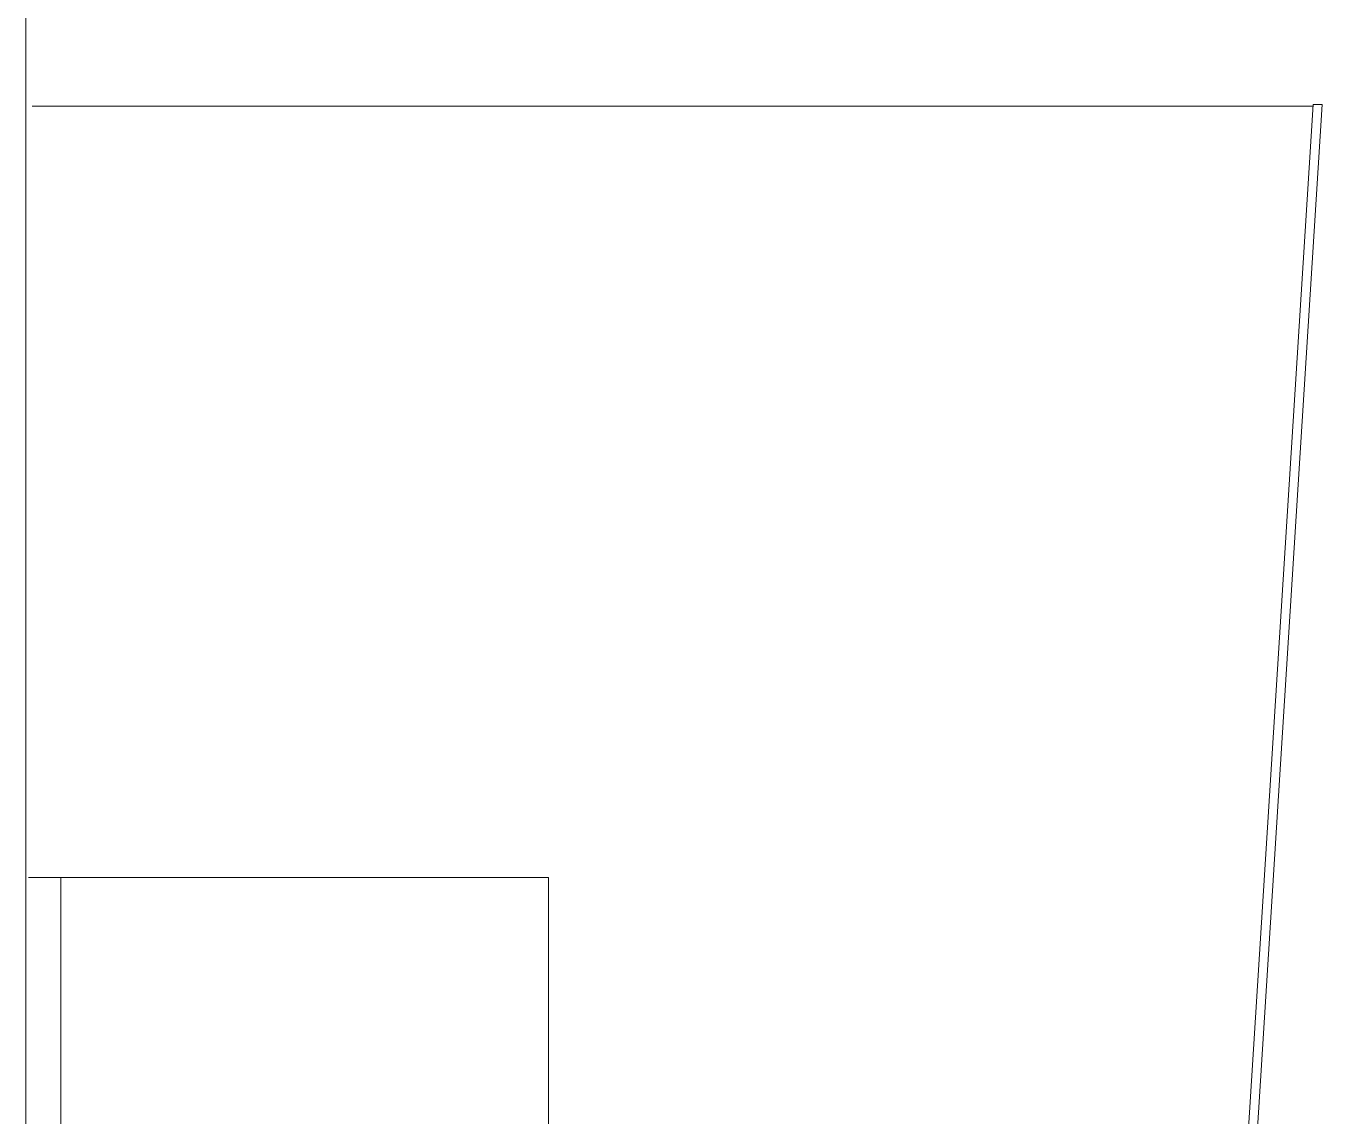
# Model space of a CAD drawing. Header units: inches. Extents: x 23 to 96, y 10 to 141.
# Drawn here: x 23.41 to 30.64, y 55.38 to 61.46 of the extents above; entities that cross this region are included whole.
import ezdxf

# ---------------------------------------------------------------- set-up
doc = ezdxf.new("R2010")
doc.units = ezdxf.units.IN
doc.header["$MEASUREMENT"] = 0
doc.layers.add('Cut', color=2, linetype='Continuous', lineweight=5)
doc.layers.add('View in second plane', color=253, linetype='Continuous', lineweight=0)

msp = doc.modelspace()

# ---------------------------------------------------------------- linework, layer by layer
at = {"layer": 'Cut'}
msp.add_line((23.4132, 44.7116), (23.4132, 67.1673), dxfattribs=at)
at = {"layer": 'View in second plane'}
for p, q in [((30.5913, 61.0116), (23.4482, 61.0116)), ((29.7736, 48.0516), (30.5919, 61.0216)), ((29.8237, 48.0516), (30.642, 61.0216)), ((30.5919, 61.0216), (30.642, 61.0216)), ((26.3282, 56.7116), (23.4282, 56.7116)), ((23.6082, 56.7116), (23.6082, 55.0116)), ((26.3282, 55.0116), (26.3282, 56.7116))]:
    msp.add_line(p, q, dxfattribs=at)

doc.saveas('drawing.dxf')
